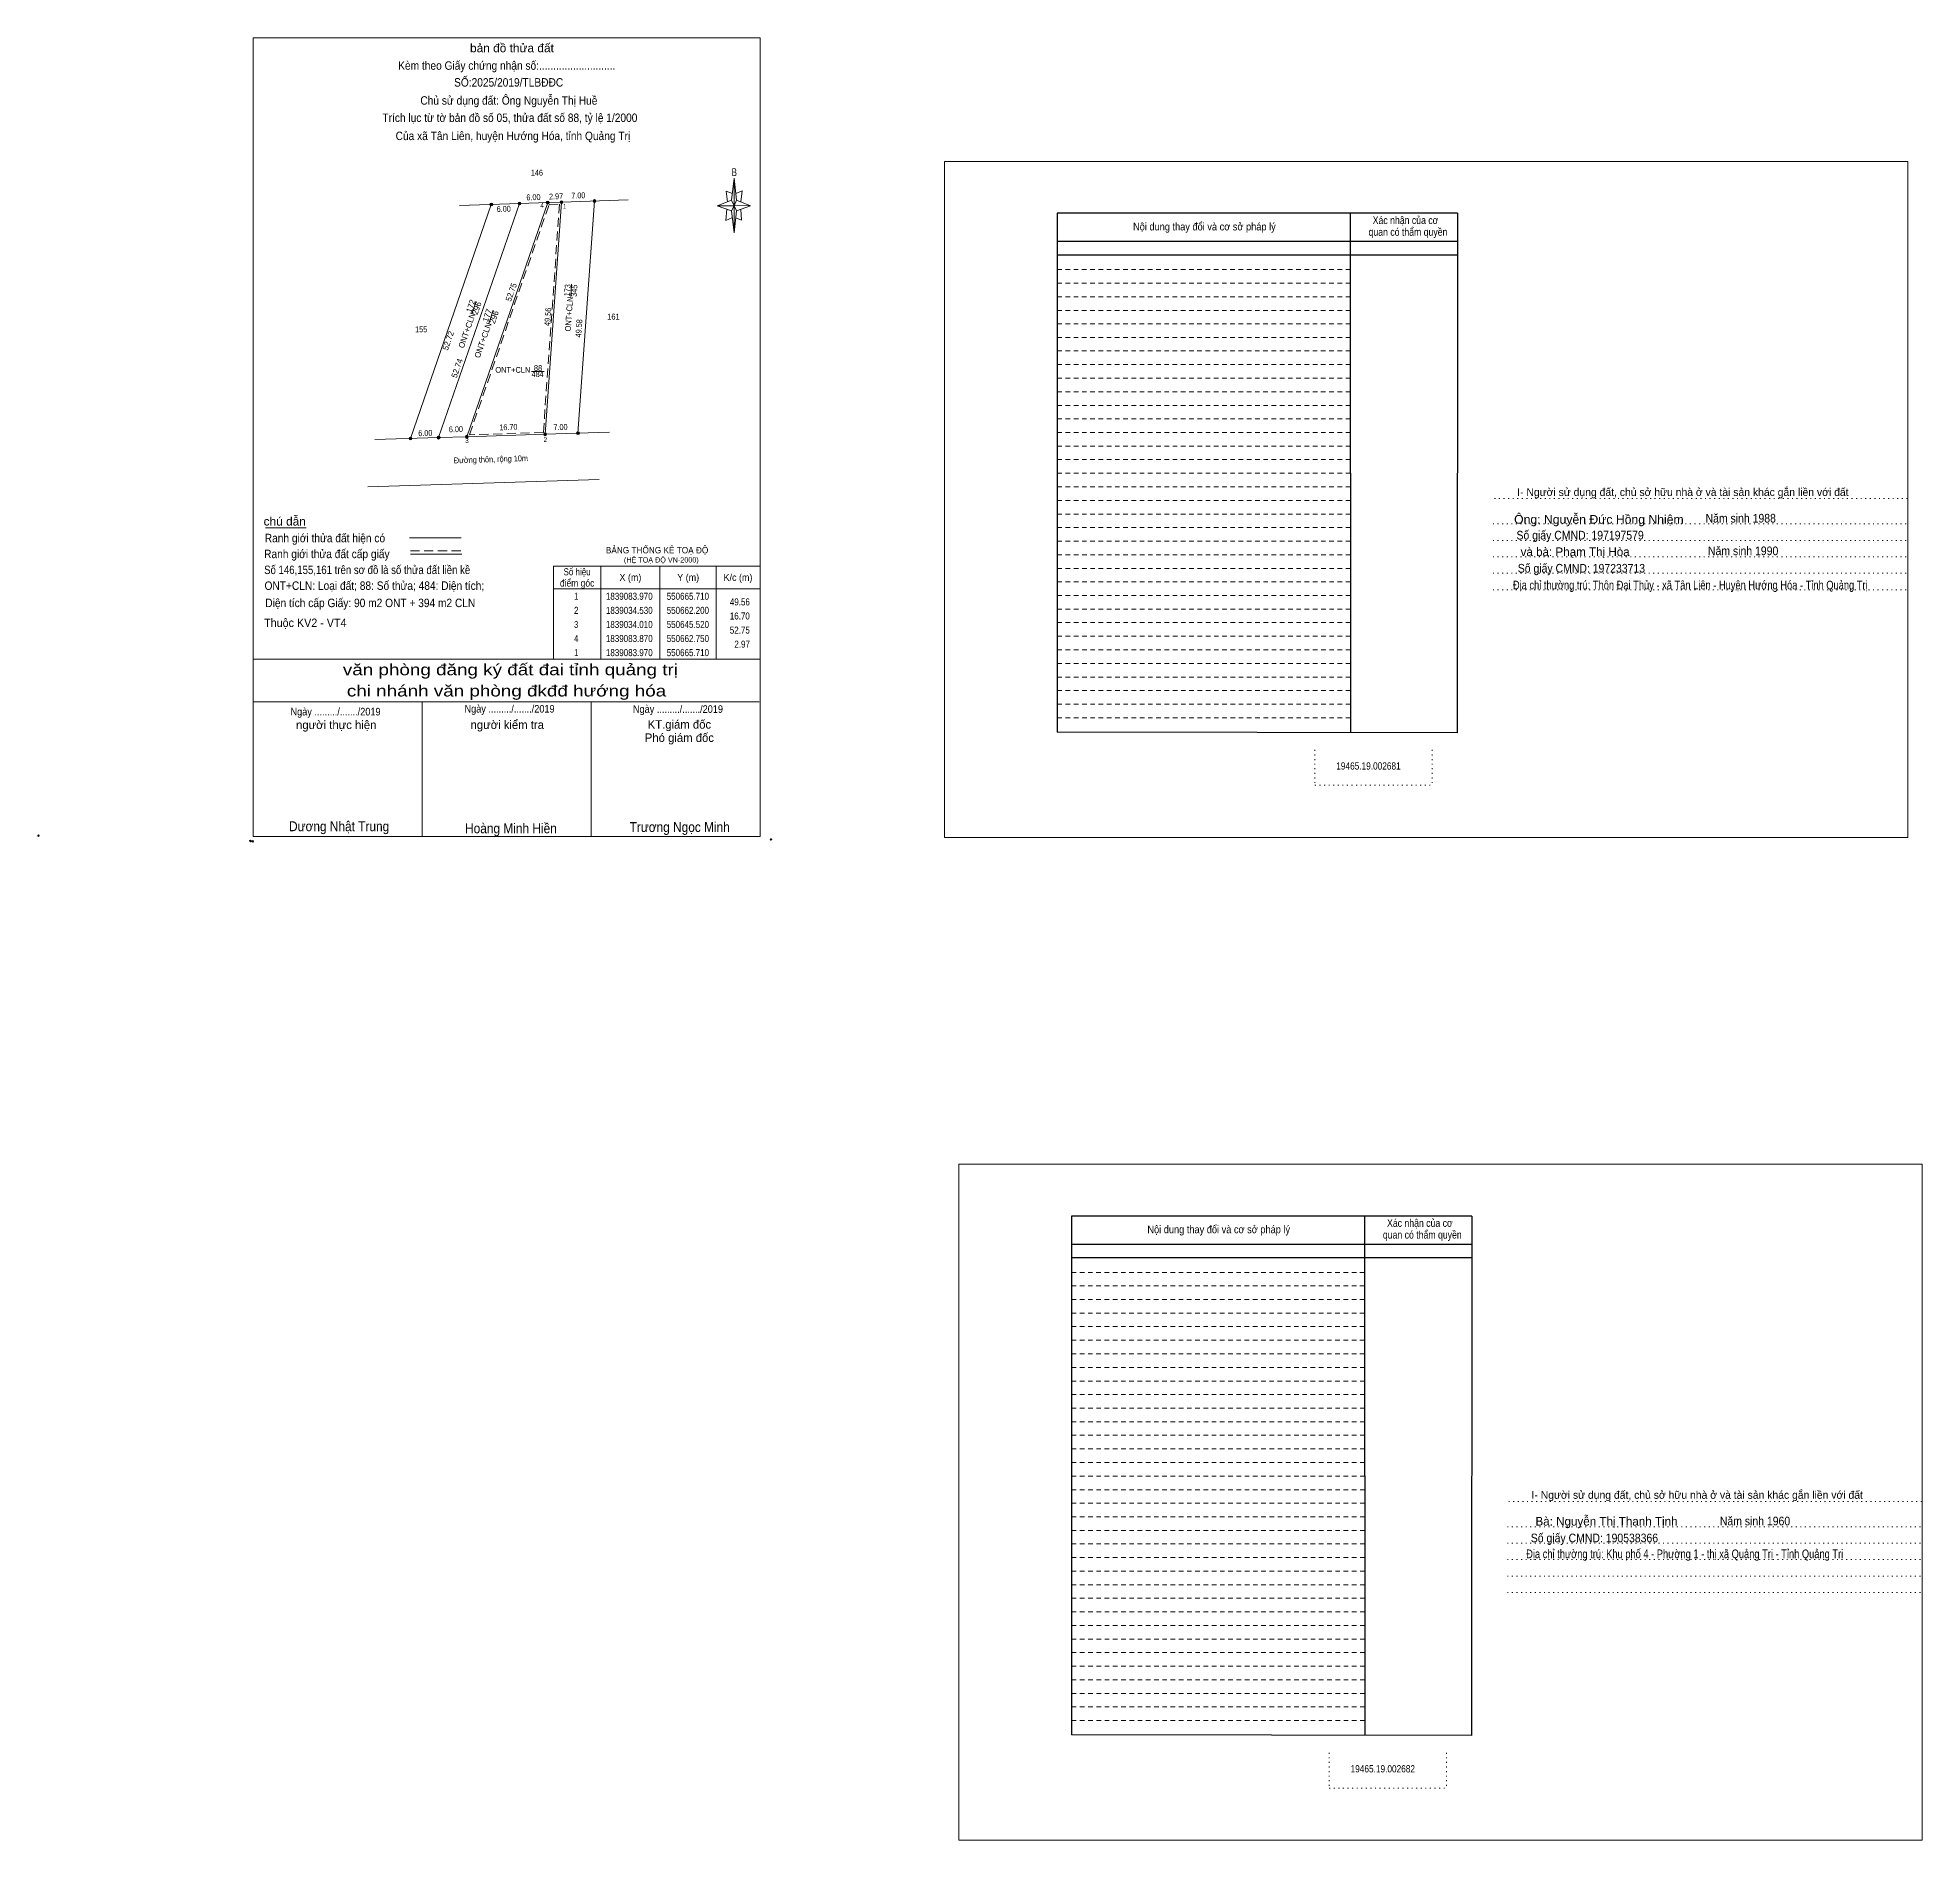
# Model space of a CAD drawing. Header units: metres. Extents: x 550329 to 551621, y 1838551 to 1839359.
# Drawn here: x 550997.2 to 551398.6, y 1838970.4 to 1839354.3 of the extents above; entities that cross this region are included whole.
import ezdxf
from ezdxf.enums import TextEntityAlignment as Align

# ---------------------------------------------------------------- set-up
doc = ezdxf.new("R2010")
doc.units = ezdxf.units.M
doc.header["$LTSCALE"] = 0.65
doc.header["$PDMODE"] = 32
doc.header["$PDSIZE"] = 0.325
for name, pattern in [('DOTTED', [1.5, 0.3, -1.2]), ('MEDIUM_DASHED', [4.5, 3, -1.5]), ('SHORT_DASHED', [2.7, 1.5, -1.2])]:
    doc.linetypes.add(name, pattern=pattern)
for name, color, linetype, lineweight in [('1', 7, 'DOTTED', 13), ('17', 7, 'Continuous', 13), ('18', 7, 'Continuous', 25), ('2', 7, 'SHORT_DASHED', 13), ('28', 7, 'Continuous', 25), ('3', 7, 'Continuous', 13), ('5', 7, 'Continuous', 13), ('6', 7, 'Continuous', 13), ('63', 7, 'Continuous', 13)]:
    doc.layers.add(name, color=color, linetype=linetype, lineweight=lineweight)

msp = doc.modelspace()

# ---------------------------------------------------------------- hatches: boundary and pattern name
at = {"layer": '3'}
for points in [[(551094.14, 1839318.74, 1), (551093.54, 1839318.74, 1)], [(551100.14, 1839318.95, 1), (551099.54, 1839318.95, 1)], [(551106.14, 1839319.15, 1), (551105.54, 1839319.15, 1)], [(551109.1, 1839319.25, 1), (551108.5, 1839319.25, 1)], [(551116.1, 1839319.49, 1), (551115.5, 1839319.49, 1)], [(551076.91, 1839268.92, 1), (551076.31, 1839268.92, 1)], [(551082.91, 1839269.1, 1), (551082.31, 1839269.1, 1)], [(551088.91, 1839269.29, 1), (551088.31, 1839269.29, 1)], [(551105.59, 1839269.81, 1), (551104.99, 1839269.81, 1)], [(551112.59, 1839270.03, 1), (551111.99, 1839270.03, 1)]]:
    msp.add_hatch(color=256, dxfattribs=at).paths.add_polyline_path(points)

# ---------------------------------------------------------------- linework, layer by layer
at = {"layer": '1'}
for p, q in [((551307.45, 1839256.11), (551395.51, 1839256.11)), ((551307.16, 1839250.71), (551395.21, 1839250.71)), ((551307.16, 1839247.21), (551395.21, 1839247.21)), ((551307.16, 1839243.71), (551395.21, 1839243.71)), ((551307.16, 1839240.21), (551395.21, 1839240.21)), ((551307.16, 1839236.71), (551395.21, 1839236.71)), ((551269.23, 1839202.57), (551269.23, 1839195.07)), ((551294.21, 1839202.57), (551294.21, 1839195.07)), ((551269.23, 1839195.07), (551294.21, 1839195.07)), ((551310.5, 1839042.53), (551398.56, 1839042.53)), ((551310.21, 1839037.13), (551398.26, 1839037.13)), ((551310.21, 1839033.63), (551398.26, 1839033.63)), ((551310.21, 1839030.13), (551398.26, 1839030.13)), ((551310.21, 1839026.63), (551398.26, 1839026.63)), ((551310.21, 1839023.13), (551398.26, 1839023.13)), ((551272.28, 1838988.99), (551272.28, 1838981.49)), ((551297.26, 1838988.99), (551297.26, 1838981.49)), ((551272.28, 1838981.49), (551297.26, 1838981.49))]:
    msp.add_line(p, q, dxfattribs=at)
at = {"layer": '1', "linetype": 'Continuous'}
for points in [[(551190.32, 1839183.93), (551395.52, 1839183.93), (551395.52, 1839327.93), (551190.32, 1839327.93)], [(551190.32, 1839327.93), (551395.52, 1839327.93), (551395.52, 1839183.93), (551190.32, 1839183.93)], [(551190.32, 1839183.93), (551395.52, 1839183.93), (551395.52, 1839327.93), (551190.32, 1839327.93)], [(551193.37, 1838970.35), (551398.57, 1838970.35), (551398.57, 1839114.35), (551193.37, 1839114.35)], [(551193.37, 1839114.35), (551398.57, 1839114.35), (551398.57, 1838970.35), (551193.37, 1838970.35)], [(551193.37, 1838970.35), (551398.57, 1838970.35), (551398.57, 1839114.35), (551193.37, 1839114.35)]]:
    msp.add_lwpolyline(points, close=True, dxfattribs=at)
at = {"layer": '17'}
msp.add_line((551045.72, 1839249.87), (551054.41, 1839249.87), dxfattribs=at)
at = {"layer": '2', "linetype": 'Continuous', "lineweight": 25}
for p, q in [((551299.59, 1839316.89), (551214.32, 1839316.89)), ((551214.32, 1839316.89), (551214.32, 1839206.37)), ((551276.75, 1839316.89), (551276.78, 1839206.29)), ((551299.59, 1839310.85), (551214.43, 1839310.85)), ((551299.59, 1839307.97), (551214.43, 1839307.97)), ((551302.64, 1839103.31), (551217.37, 1839103.31)), ((551217.37, 1839103.31), (551217.37, 1838992.79)), ((551279.8, 1839103.31), (551279.83, 1838992.71)), ((551302.64, 1839097.27), (551217.48, 1839097.27)), ((551302.64, 1839094.39), (551217.48, 1839094.39))]:
    msp.add_line(p, q, dxfattribs=at)
at = {"layer": '2'}
for p, q in [((551276.75, 1839304.89), (551214.31, 1839304.89)), ((551276.75, 1839302.01), (551214.31, 1839302.01)), ((551276.75, 1839302.01), (551214.32, 1839302.01)), ((551276.75, 1839299.11), (551214.32, 1839299.11)), ((551276.75, 1839296.21), (551214.32, 1839296.21)), ((551276.75, 1839293.33), (551214.32, 1839293.33)), ((551276.75, 1839290.43), (551214.32, 1839290.43)), ((551276.75, 1839287.55), (551214.32, 1839287.55)), ((551276.76, 1839284.65), (551214.32, 1839284.65)), ((551276.76, 1839281.75), (551214.32, 1839281.75)), ((551276.76, 1839278.87), (551214.32, 1839278.87)), ((551276.77, 1839275.97), (551214.32, 1839275.97)), ((551276.77, 1839273.07), (551214.32, 1839273.07)), ((551276.77, 1839270.19), (551214.32, 1839270.19)), ((551276.77, 1839267.29), (551214.32, 1839267.29)), ((551276.77, 1839264.41), (551214.32, 1839264.41)), ((551276.77, 1839261.51), (551214.32, 1839261.51)), ((551276.77, 1839258.61), (551214.32, 1839258.61)), ((551276.77, 1839255.73), (551214.32, 1839255.73)), ((551276.77, 1839252.83), (551214.32, 1839252.83)), ((551276.77, 1839249.93), (551214.32, 1839249.93)), ((551276.77, 1839247.05), (551214.32, 1839247.05)), ((551276.78, 1839244.15), (551214.32, 1839244.15)), ((551276.78, 1839241.25), (551214.32, 1839241.25)), ((551276.78, 1839238.37), (551214.32, 1839238.37)), ((551276.78, 1839235.47), (551214.32, 1839235.47)), ((551276.79, 1839232.59), (551214.32, 1839232.59)), ((551276.79, 1839229.69), (551214.32, 1839229.69)), ((551276.79, 1839226.79), (551214.32, 1839226.79)), ((551276.79, 1839223.91), (551214.32, 1839223.91)), ((551276.79, 1839221.01), (551214.32, 1839221.01)), ((551276.79, 1839218.11), (551214.32, 1839218.11)), ((551276.79, 1839215.23), (551214.32, 1839215.23)), ((551276.79, 1839212.33), (551214.32, 1839212.33)), ((551276.79, 1839209.45), (551214.32, 1839209.45)), ((551279.8, 1839091.31), (551217.36, 1839091.31)), ((551279.8, 1839088.43), (551217.36, 1839088.43)), ((551279.8, 1839088.43), (551217.37, 1839088.43)), ((551279.8, 1839085.53), (551217.37, 1839085.53)), ((551279.8, 1839082.63), (551217.37, 1839082.63)), ((551279.8, 1839079.75), (551217.37, 1839079.75)), ((551279.8, 1839076.85), (551217.37, 1839076.85)), ((551279.8, 1839073.97), (551217.37, 1839073.97)), ((551279.81, 1839071.07), (551217.37, 1839071.07)), ((551279.81, 1839068.17), (551217.37, 1839068.17)), ((551279.81, 1839065.29), (551217.37, 1839065.29)), ((551279.82, 1839062.39), (551217.37, 1839062.39)), ((551279.82, 1839059.49), (551217.37, 1839059.49)), ((551279.82, 1839056.61), (551217.37, 1839056.61)), ((551279.82, 1839053.71), (551217.37, 1839053.71)), ((551279.82, 1839050.83), (551217.37, 1839050.83)), ((551279.82, 1839047.93), (551217.37, 1839047.93)), ((551279.82, 1839045.03), (551217.37, 1839045.03)), ((551279.82, 1839042.15), (551217.37, 1839042.15)), ((551279.82, 1839039.25), (551217.37, 1839039.25)), ((551279.82, 1839036.35), (551217.37, 1839036.35)), ((551279.82, 1839033.47), (551217.37, 1839033.47)), ((551279.83, 1839030.57), (551217.37, 1839030.57)), ((551279.83, 1839027.67), (551217.37, 1839027.67)), ((551279.83, 1839024.79), (551217.37, 1839024.79)), ((551279.83, 1839021.89), (551217.37, 1839021.89)), ((551279.84, 1839019.01), (551217.37, 1839019.01)), ((551279.84, 1839016.11), (551217.37, 1839016.11)), ((551279.84, 1839013.21), (551217.37, 1839013.21)), ((551279.84, 1839010.33), (551217.37, 1839010.33)), ((551279.84, 1839007.43), (551217.37, 1839007.43)), ((551279.84, 1839004.53), (551217.37, 1839004.53)), ((551279.84, 1839001.65), (551217.37, 1839001.65)), ((551279.84, 1838998.75), (551217.37, 1838998.75)), ((551279.84, 1838995.87), (551217.37, 1838995.87))]:
    msp.add_line(p, q, dxfattribs=at)
at = {"layer": '2', "linetype": 'Continuous', "lineweight": 25}
for points in [[(551299.59, 1839316.89), (551299.54, 1839206.25), (551214.32, 1839206.37)], [(551302.64, 1839103.31), (551302.59, 1838992.67), (551217.37, 1838992.79)]]:
    msp.add_lwpolyline(points, dxfattribs=at)
at = {"layer": '3'}
for p, q in [((551082.61, 1839269.1), (551099.84, 1839318.95)), ((551087.08, 1839318.51), (551099.84, 1839318.95)), ((551105.29, 1839269.81), (551108.8, 1839319.25)), ((551105.84, 1839319.15), (551108.8, 1839319.25)), ((551108.8, 1839319.25), (551122.99, 1839319.74)), ((551115.8, 1839319.49), (551112.29, 1839270.03)), ((551076.61, 1839268.92), (551093.84, 1839318.74)), ((551110.9, 1839301.77), (551110.75, 1839299.15)), ((551090.61, 1839298.1), (551089.66, 1839295.44)), ((551094.2, 1839296.27), (551093.28, 1839293.39)), ((551102.38, 1839283.2), (551105.1, 1839283.2)), ((551082.61, 1839269.1), (551069.06, 1839268.68)), ((551082.61, 1839269.1), (551088.61, 1839269.29)), ((551105.29, 1839269.81), (551088.61, 1839269.29)), ((551118.97, 1839270.24), (551105.29, 1839269.81)), ((551116.83, 1839260.16), (551067.55, 1839258.63)), ((551117.15, 1839241.72), (551117.15, 1839221.92)), ((551129.75, 1839241.72), (551129.75, 1839221.92)), ((551141.75, 1839241.72), (551141.75, 1839221.92)), ((551107.07, 1839236.92), (551151.11, 1839236.92))]:
    msp.add_line(p, q, dxfattribs=at)
msp.add_lwpolyline([(551099.84, 1839318.95), (551105.84, 1839319.15), (551088.61, 1839269.29)], dxfattribs=at)
at = {"layer": '3', "linetype": 'MEDIUM_DASHED'}
msp.add_lwpolyline([(551108.37, 1839318.84), (551104.92, 1839270.2), (551089.18, 1839269.71), (551106.13, 1839318.76)], close=True, dxfattribs=at)
at = {"layer": '3'}
msp.add_lwpolyline([(551107.07, 1839241.72), (551151.11, 1839241.72), (551151.11, 1839221.92), (551107.07, 1839221.92)], close=True, dxfattribs=at)
for centre in [(551093.84, 1839318.74), (551099.84, 1839318.95), (551105.84, 1839319.15), (551108.8, 1839319.25), (551115.8, 1839319.49), (551076.61, 1839268.92), (551082.61, 1839269.1), (551088.61, 1839269.29), (551105.29, 1839269.81), (551112.29, 1839270.03)]:
    msp.add_circle(centre, 0.3, dxfattribs=at)
at = {"layer": '5'}
for p, q in [((551144.95, 1839319.65), (551145.55, 1839324.33)), ((551146.03, 1839319.65), (551149.03, 1839318.45)), ((551144.95, 1839317.37), (551141.95, 1839318.45)), ((551146.03, 1839317.37), (551145.55, 1839312.69)), ((551147.11, 1839315.45), (551145.91, 1839315.93)), ((551146.99, 1839317.73), (551147.11, 1839315.45)), ((551043.11, 1839221.92), (551151.11, 1839221.92)), ((551043.11, 1839212.8), (551150.87, 1839212.8)), ((551043.11, 1839212.8), (551150.87, 1839212.8)), ((551043.11, 1839212.8), (551150.87, 1839212.8)), ((551079.11, 1839184.12), (551079.11, 1839212.8)), ((551115.11, 1839184.12), (551115.11, 1839212.8))]:
    msp.add_line(p, q, dxfattribs=at)
for points in [[(551043.11, 1839354.28), (551151.11, 1839354.28), (551151.11, 1839184.12), (551043.11, 1839184.12)], [(551145.55, 1839324.33), (551146.03, 1839319.65), (551145.55, 1839318.45)], [(551145.55, 1839318.45), (551141.95, 1839318.45), (551144.95, 1839319.65), (551146.03, 1839317.37), (551149.03, 1839318.45), (551145.55, 1839318.57)], [(551145.55, 1839318.45), (551145.55, 1839312.69), (551144.95, 1839317.37)]]:
    msp.add_lwpolyline(points, close=True, dxfattribs=at)
for points in [[(551145.55, 1839318.45), (551144.95, 1839319.65), (551141.95, 1839318.45)], [(551145.19, 1839321.09), (551143.87, 1839321.57), (551144.11, 1839319.29)], [(551145.91, 1839321.09), (551147.23, 1839321.69), (551146.99, 1839319.29)], [(551143.99, 1839317.73), (551143.75, 1839315.33), (551145.07, 1839315.93)], [(551145.55, 1839318.45), (551146.03, 1839317.37), (551149.03, 1839318.45)], [(551151.11, 1839184.12), (551043.11, 1839184.12), (551043.11, 1839212.8)]]:
    msp.add_lwpolyline(points, dxfattribs=at)
for p in [(551042.54, 1839183.19), (551043.02, 1839183.11)]:
    msp.add_point(p, dxfattribs=at)
at = {"layer": '6'}
for p, q in [((551076.44, 1839247.79), (551087.41, 1839247.79)), ((551076.61, 1839244.27), (551087.58, 1839244.27))]:
    msp.add_line(p, q, dxfattribs=at)
at = {"layer": '6', "linetype": 'MEDIUM_DASHED'}
msp.add_line((551076.61, 1839245.01), (551087.65, 1839245.01), dxfattribs=at)
at = {"layer": '6'}
for p in [(550997.4, 1839184.33), (551153.39, 1839183.52)]:
    msp.add_point(p, dxfattribs=at)

# ---------------------------------------------------------------- texts
at = {"layer": '1'}
for s, height, width, p in [('BẢNG THỐNG KÊ TOẠ ĐỘ ', 1.38, 0.95, (551118.23, 1839244.44)), ('(HỆ TOẠ ĐỘ VN-2000)', 1.116, 0.9, (551122.07, 1839242.5))]:
    msp.add_text(s, height=height, dxfattribs=dict(at, width=width)).set_placement(p)
at = {"layer": '18', "width": 0.85}
for s, p in [('19465.19.002681', (551280.63, 1839198.39)), ('19465.19.002682', (551283.68, 1838984.81))]:
    msp.add_text(s, height=1.55, dxfattribs=at).set_placement(p, align=Align.CENTER)
at = {"layer": '2'}
for s, width, p in [('Nội dung thay đổi và cơ sở pháp lý', 0.9, (551245.69, 1839313.23)), ('Nội dung thay đổi và cơ sở pháp lý', 0.9, (551245.69, 1839313.23)), ('Xác nhận của cơ', 0.85, (551288.525, 1839314.59)), ('Xác nhận của cơ', 0.85, (551288.525, 1839314.59)), (' quan có thẩm quyền', 0.85, (551288.785, 1839312.09)), (' quan có thẩm quyền', 0.85, (551288.785, 1839312.09)), ('Xác nhận của cơ', 0.85, (551291.575, 1839101.01)), ('Xác nhận của cơ', 0.85, (551291.575, 1839101.01)), ('Nội dung thay đổi và cơ sở pháp lý', 0.9, (551248.74, 1839099.65)), ('Nội dung thay đổi và cơ sở pháp lý', 0.9, (551248.74, 1839099.65)), (' quan có thẩm quyền', 0.85, (551291.835, 1839098.51)), (' quan có thẩm quyền', 0.85, (551291.835, 1839098.51))]:
    msp.add_text(s, height=1.63, dxfattribs=dict(at, width=width)).set_placement(p, align=Align.CENTER)
at = {"layer": '28'}
for s, height, p in [('I- Người sử dụng đất, chủ sở hữu nhà ở và tài sản khác gắn liền với đất', 1.653, (551347.585, 1839256.67)), ('và bà: Phạm Thị Hòa', 1.85, (551324.64, 1839243.86)), ('I- Người sử dụng đất, chủ sở hữu nhà ở và tài sản khác gắn liền với đất', 1.653, (551350.635, 1839043.09)), ('Bà: Nguyễn Thị Thanh Tịnh', 1.85, (551331.32, 1839037.38))]:
    msp.add_text(s, height=height, dxfattribs=at).set_placement(p, align=Align.CENTER)
for s, width, p in [('Ông: Nguyễn Đức Hồng Nhiệm', 1.05, (551329.7, 1839250.77)), ('Năm sinh 1988', 0.9, (551359.9, 1839251.01)), ('Số giấy CMND: 197197579', 0.9, (551325.7, 1839247.4)), ('Năm sinh 1990', 0.9, (551360.415, 1839244.06)), ('Địa chỉ thường trú: Thôn Đại Thủy - xã Tân Liên - Huyện Hướng Hóa - Tỉnh Quảng Trị', 0.8, (551349.155, 1839236.78)), ('Số giấy CMND: 197233713', 0.9, (551325.975, 1839240.35)), ('Năm sinh 1960', 0.9, (551362.945, 1839037.43)), ('Số giấy CMND: 190538366', 0.9, (551328.75, 1839033.82)), ('Địa chỉ thường trú: Khu phố 4 - Phường 1 - thị xã Quảng Trị - Tỉnh Quảng Trị', 0.8, (551347.97, 1839030.44))]:
    msp.add_text(s, height=1.85, dxfattribs=dict(at, width=width)).set_placement(p, align=Align.CENTER)
at = {"layer": '3'}
for s, height, width, p in [('146', 1.25, 0.85, (551103.545, 1839324.91)), ('4', 1, 0.9, (551104.65, 1839318.08)), ('1', 1, 0.85, (551109.465, 1839317.86)), ('161', 1.25, 0.8, (551119.85, 1839294.24)), ('155', 1.25, 0.85, (551078.895, 1839291.54)), ('ONT+CLN', 1.25, 0.95, (551098.42, 1839282.91)), ('484', 1.25, 0.85, (551103.7, 1839282)), ('88', 1.25, 0.8, (551103.79, 1839283.29)), ('3', 1, 0.9, (551088.65, 1839267.96)), ('2', 1, 0.9, (551105.335, 1839268.17)), ('điểm góc', 1.5, 0.9, (551112.11, 1839237.38)), ('Số hiệu', 1.5, 0.85, (551112.11, 1839239.78)), ('X (m)', 1.5, 0.95, (551123.455, 1839238.58)), ('Y (m)', 1.5, 0.95, (551135.765, 1839238.58)), ('K/c (m)', 1.5, 0.95, (551146.37, 1839238.58)), (' 1', 1.5, 0.75, (551111.69, 1839234.56)), ('1839083.970', 1.5, 0.85, (551123.215, 1839234.56)), ('550665.710', 1.5, 0.85, (551135.695, 1839234.56)), (' 2', 1.5, 0.85, (551111.69, 1839231.56)), ('1839034.530', 1.5, 0.85, (551123.215, 1839231.56)), ('550662.200', 1.5, 0.85, (551135.695, 1839231.56)), (' 4', 1.5, 0.85, (551111.685, 1839225.56)), (' 3', 1.5, 0.8, (551111.685, 1839228.56)), ('1839034.010', 1.5, 0.85, (551123.215, 1839228.56)), ('1839083.870', 1.5, 0.85, (551123.215, 1839225.56)), ('550645.520', 1.5, 0.85, (551135.695, 1839228.56)), ('550662.750', 1.5, 0.85, (551135.695, 1839225.56)), (' 1', 1.5, 0.75, (551111.69, 1839222.56)), ('1839083.970', 1.5, 0.85, (551123.215, 1839222.56)), ('550665.710', 1.5, 0.85, (551135.695, 1839222.56))]:
    msp.add_text(s, height=height, dxfattribs=dict(at, width=width)).set_placement(p, align=Align.CENTER)
for s, rotation, width, p in [('6.00', 1.956, 0.85, (551102.8337, 1839319.6786)), ('2.97', 1.956, 0.85, (551107.6487, 1839319.8578)), ('7.00', 1.956, 0.85, (551112.3837, 1839320.0486)), ('6.00', 1.956, 0.85, (551096.5037, 1839317.1886)), ('52.75', 70.937, 0.95, (551098.6652, 1839299.8759)), ('173', 85.941, 0.85, (551110.6556, 1839300.4458)), ('ONT+CLN', 85.941, 0.95, (551111.0058, 1839295.3958)), ('345', 85.941, 0.85, (551112.1063, 1839300.3458)), ('49.58', 85.941, 0.85, (551113.1099, 1839292.3308)), ('6.00', 1.782, 0.85, (551079.8006, 1839269.4542)), ('6.00', 1.782, 0.85, (551086.3106, 1839270.2642)), ('16.70', 1.782, 0.85, (551097.4906, 1839270.7169)), ('7.00', 1.782, 0.85, (551108.5906, 1839270.7242)), ('Đường thôn, rộng 10m', 1.782, 0.9, (551093.7606, 1839263.8618))]:
    msp.add_text(s, height=1.25, rotation=rotation, dxfattribs=dict(at, width=width)).set_placement(p, align=Align.CENTER)
for s, rotation, p in [('ONT+CLN', 70.922, (551089.2333, 1839291.7407)), ('172', 70.922, (551090.052, 1839296.9157)), ('296', 70.922, (551091.332, 1839296.4657)), ('177', 70.922, (551093.555, 1839294.9157)), ('296', 70.922, (551095.012, 1839294.5557)), ('52.72', 70.922, (551085.2525, 1839289.5457)), ('ONT+CLN', 70.922, (551092.6433, 1839289.6407)), ('52.74', 70.933, (551087.1239, 1839283.6808))]:
    msp.add_text(s, height=1.25, rotation=rotation, dxfattribs=at).set_placement(p, align=Align.CENTER)
at = {"layer": '3', "width": 0.85}
for s, p in [('49.56', (551148.9, 1839233.36)), ('16.70', (551148.89, 1839230.36)), ('52.75', (551148.89, 1839227.36)), ('2.97', (551148.91, 1839224.36))]:
    msp.add_text(s, height=1.5, dxfattribs=at).set_placement(p, align=Align.RIGHT)
at = {"layer": '5'}
for s, height, width, p in [('bản đồ thửa đất', 1.8, 1.05, (551098.23, 1839351.18)), ('Kèm theo Giấy chứng nhận số:...........................', 1.8, 0.9, (551097.13, 1839347.45)), ('SỐ:2025/2019/TLBĐĐC', 1.8, 0.9, (551097.525, 1839343.86)), ('Chủ sử dụng đất: Ông Nguyễn Thị Huề', 1.8, 0.9, (551097.575, 1839340.01)), ('Trích lục từ tờ bản đồ số 05, thửa đất số 88, tỷ lệ 1/2000 ', 1.8, 0.9, (551098.095, 1839336.33)), ('Của xã Tân Liên, huyện Hướng Hóa, tỉnh Quảng Trị', 1.8, 0.9, (551098.435, 1839332.47)), ('B', 1.653, 0.75, (551145.59, 1839324.81)), ('văn phòng đăng ký đất đai tỉnh quảng trị', 2.4, 1.25, (551097.905, 1839218.49)), ('chi nhánh văn phòng đkđđ hướng hóa', 2.4, 1.25, (551097.075, 1839213.97)), ('Ngày ........./......./2019', 1.62, 0.9, (551060.665, 1839209.93)), ('Ngày ........./......./2019', 1.62, 0.9, (551097.725, 1839210.54)), ('Ngày ........./......./2019', 1.62, 0.9, (551133.585, 1839210.48)), ('Dương Nhật Trung', 2.1, 0.9, (551061.43, 1839185.27)), ('Hoàng Minh Hiền', 2.1, 0.9, (551098.015, 1839184.84)), ('Trương Ngọc Minh', 2.1, 0.9, (551133.96, 1839185.11))]:
    msp.add_text(s, height=height, dxfattribs=dict(at, width=width)).set_placement(p, align=Align.CENTER)
for s, p in [('người thực hiện', (551060.81, 1839207.03)), ('người kiểm tra', (551097.23, 1839207.05)), ('KT.giám đốc', (551133.895, 1839207.12)), ('Phó giám đốc', (551133.89, 1839204.29))]:
    msp.add_text(s, height=1.8, dxfattribs=at).set_placement(p, align=Align.CENTER)
at = {"layer": '6'}
for s, width, p in [('chú dẫn', 1.05, (551045.35, 1839250.37)), ('Ranh giới thửa đất hiện có ', 0.9, (551045.59, 1839246.81)), ('Ranh giới thửa đất cấp giấy', 0.9, (551045.46, 1839243.43)), ('Số 146,155,161 trên sơ đồ là số thửa đất liền kề', 0.85, (551045.46, 1839240.04)), ('ONT+CLN: Loại đất; 88: Số thửa; 484: Diện tích;', 0.9, (551045.54, 1839236.67)), ('Diện tích cấp Giấy: 90 m2 ONT + 394 m2 CLN', 0.9, (551045.7, 1839233)), ('Thuộc KV2 - VT4', 0.95, (551045.46, 1839228.76))]:
    msp.add_text(s, height=1.8, dxfattribs=dict(at, width=width)).set_placement(p)
at = {"layer": '63', "width": 0.9}
msp.add_text('49.56', height=1.25, rotation=85.939, dxfattribs=at).set_placement((551106.4914, 1839294.7708), align=Align.CENTER)

doc.saveas('drawing.dxf')
